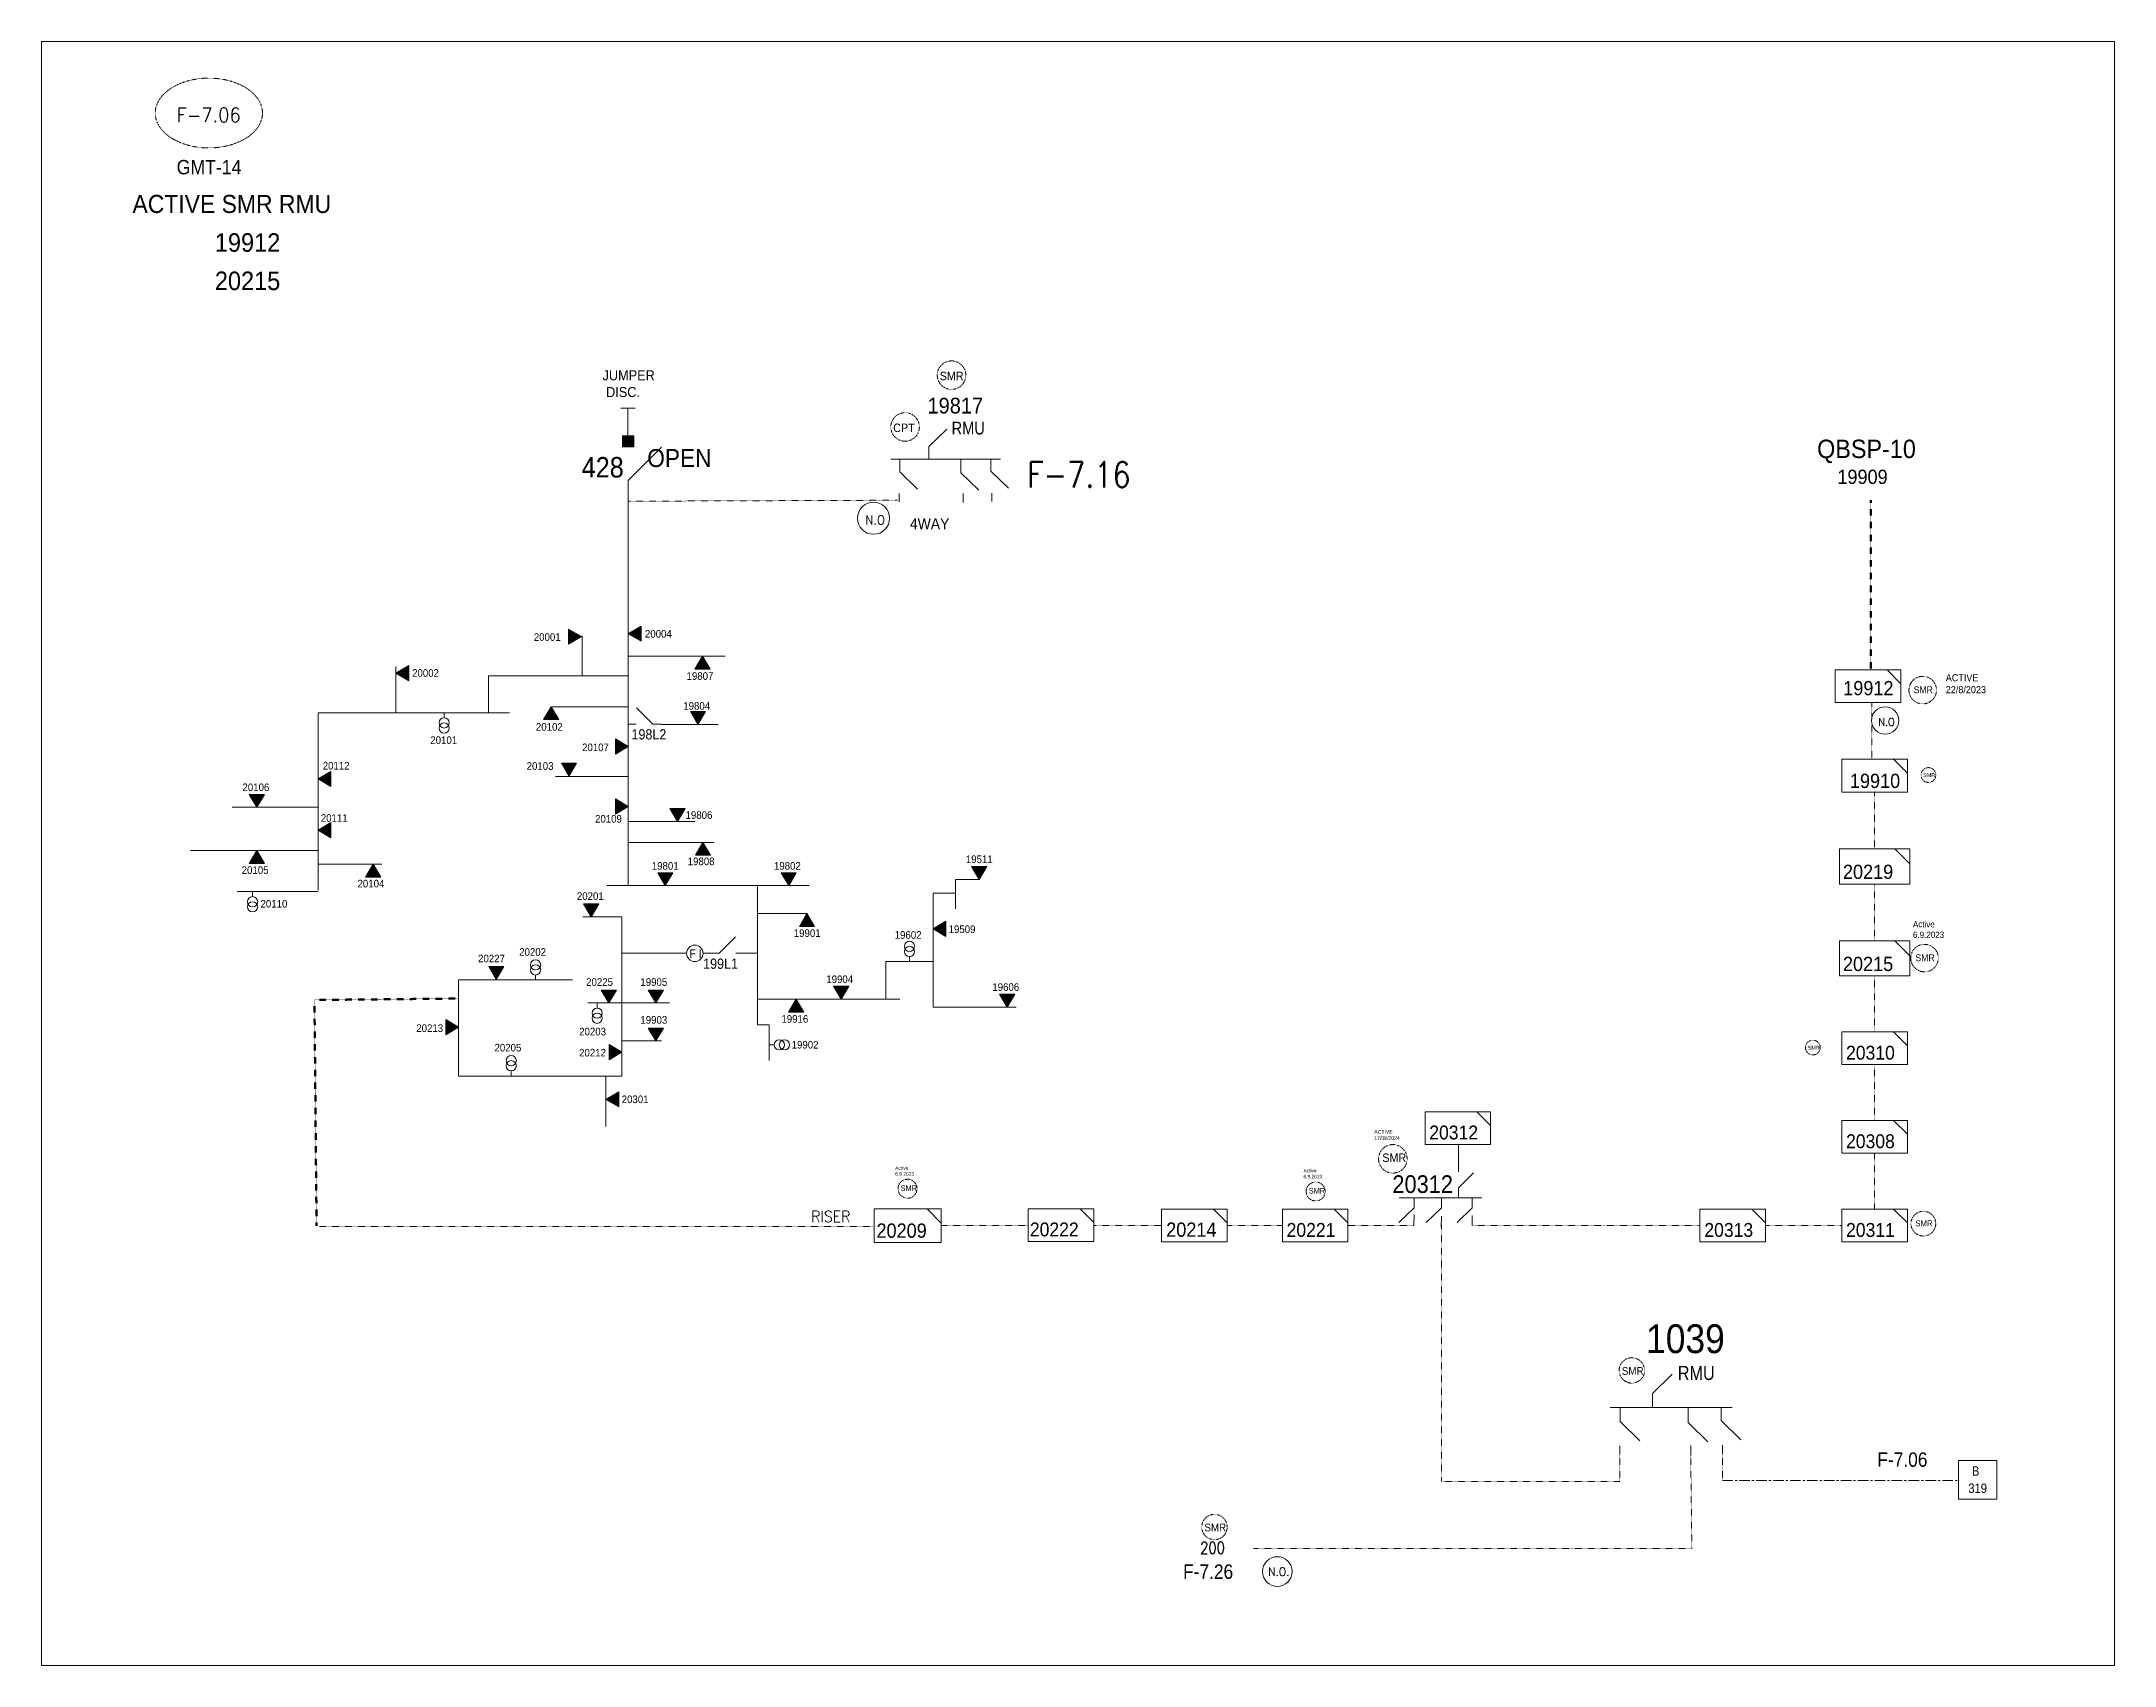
# Model space of a CAD drawing. Header units: metres. Extents: x 65984 to 144644, y -19036 to 23726.
# Drawn here: x 99690 to 100966, y 10498 to 11498 of the extents above; entities that cross this region are included whole.
import ezdxf
from ezdxf.enums import TextEntityAlignment as Align

# ---------------------------------------------------------------- set-up
doc = ezdxf.new("R2010")
doc.units = ezdxf.units.M
doc.header["$MEASUREMENT"] = 0
doc.linetypes.add('( Center )', pattern=[2, 1.25, -0.25, 0.25, -0.25])
doc.linetypes.add('DGN Style 3', pattern=[0.013877, 0, -0.013877])
doc.layers.get('0').update_dxf_attribs({"color": 95, "lineweight": 40})
for name, color, linetype, lineweight in [('ABS', 7, 'Continuous', 40), ('ABS NUMBER', 112, 'Continuous', 30), ('d_eos', 111, 'Continuous', 40), ('d_eos no', 121, 'Continuous', 40), ('d_fco text', 95, 'Continuous', 40), ('d_oh branch', 94, 'Continuous', 40), ('d_switch', 95, 'Continuous', 40), ('d_tf', 1, 'Continuous', 40), ('d_tf no', 6, 'Continuous', 40), ('d_tf_200', 1, 'Continuous', 40), ('d_ug cable', 95, 'Continuous', 40), ('d_ug main line', 95, 'Continuous', 40), ('d_unit sub', 7, 'Continuous', 40), ('EARTH FAULT INDICATOR', 95, 'Continuous', 40), ('fedr no', 95, 'Continuous', 40), ('GRID STATION  04', 7, 'Continuous', 40), ('Level 37', 7, 'Continuous', 0), ('O H MAIN FEEDER', 4, 'Continuous', 100), ('SW N O', 114, 'Continuous', 30)]:
    doc.layers.add(name, color=color, linetype=linetype, lineweight=lineweight)
doc.styles.add('NASKHF', font='naskhf.shx', dxfattribs={"height": 8})
doc.styles.add('Style-Andalus', font='andlso.ttf')
doc.styles.add('Style-Arial', font='arial.ttf')
doc.styles.add('Style-msdefault', font='msdefault.shx')
doc.styles.add('Style-STANDARD', font='STANDARD.shx')

# ---------------------------------------------------------------- blocks, each defined once
blk = doc.blocks.new('*U3669')
at = {"layer": 'd_eos', "color": 2, "linetype": 'Continuous', "lineweight": 13, "ltscale": 1.108243}
for p, q in [((7.8, 28.1), (19.6, 40.2)), ((-0.3, -40.2), (-0.3, 34.8)), ((-0.3, 28.1), (7.8, 28.1)), ((9, 7.7), (20.8, 19.9)), ((-0.3, 7.7), (9, 7.7)), ((-9, -14.1), (-20.8, -2)), ((-0.3, -14.1), (-9, -14.1)), ((8.4, -34.1), (20.2, -21.9)), ((-0.3, -34.1), (8.4, -34.1))]:
    blk.add_line(p, q, dxfattribs=at)
blk = doc.blocks.new('*U1014')
at = {"layer": 'd_unit sub', "color": 2, "linetype": 'Continuous', "lineweight": 13}
for p, q in [((-9.2, 4.61), (9.19, 4.61)), ((-9.2, -4.58), (-9.2, 4.61)), ((9.19, 0.73), (5.31, 4.61)), ((5.97, 4.61), (9.19, 4.61)), ((9.19, 4.61), (9.19, 1.4)), ((9.19, 4.61), (9.19, -4.58)), ((9.19, -4.58), (-9.2, -4.58))]:
    blk.add_line(p, q, dxfattribs=at)
blk = doc.blocks.new('*U2445')
at = {"layer": 'd_unit sub', "color": 2, "linetype": 'Continuous', "lineweight": 13}
for p, q in [((-9.2, 4.59), (9.19, 4.59)), ((-9.2, -4.6), (-9.2, 4.59)), ((9.19, 0.71), (5.31, 4.59)), ((5.97, 4.59), (9.19, 4.59)), ((9.19, 4.59), (9.19, 1.38)), ((9.19, 4.59), (9.19, -4.6)), ((9.19, -4.6), (-9.2, -4.6))]:
    blk.add_line(p, q, dxfattribs=at)
at = {"layer": 'd_unit sub', "color": 2, "linetype": 'Continuous', "lineweight": 13, "flags": 128}
blk.add_lwpolyline([(9.19, 0.71), (9.19, 4.59), (5.31, 4.59)], close=True, dxfattribs=at)
blk = doc.blocks.new('*U3306')
at = {"layer": 'd_unit sub', "color": 191, "linetype": 'Continuous', "lineweight": 13}
for p, q in [((-9.2, 4.59), (9.19, 4.59)), ((-9.2, -4.6), (-9.2, 4.59)), ((9.19, 0.71), (5.31, 4.59)), ((5.97, 4.59), (9.19, 4.59)), ((9.19, 4.59), (9.19, 1.38)), ((9.19, 4.59), (9.19, -4.6)), ((9.19, -4.6), (-9.2, -4.6))]:
    blk.add_line(p, q, dxfattribs=at)
at = {"layer": 'd_unit sub', "color": 191, "linetype": 'Continuous', "lineweight": 13, "flags": 128}
blk.add_lwpolyline([(9.19, 0.71), (9.19, 4.59), (5.31, 4.59)], close=True, dxfattribs=at)
blk = doc.blocks.new('*U2530')
at = {"layer": 'd_unit sub', "color": 2, "linetype": 'Continuous', "lineweight": 13}
for p, q in [((-9.2, 4.59), (9.19, 4.59)), ((-9.2, -4.6), (-9.2, 4.59)), ((9.19, 0.71), (5.31, 4.59)), ((5.97, 4.59), (9.19, 4.59)), ((9.19, 4.59), (9.19, 1.38)), ((9.19, 4.59), (9.19, -4.6)), ((9.19, -4.6), (-9.2, -4.6))]:
    blk.add_line(p, q, dxfattribs=at)
at = {"layer": 'd_unit sub', "color": 2, "linetype": 'Continuous', "lineweight": 13, "flags": 128}
blk.add_lwpolyline([(9.19, 0.71), (9.19, 4.59), (5.31, 4.59)], close=True, dxfattribs=at)
blk = doc.blocks.new('ABS2_1_1')
at = {"color": 0, "linetype": 'ByBlock', "lineweight": -2, "ltscale": 500}
for q in [(-29900, 43500), (0, 0)]:
    blk.add_line((0, 13600), q, dxfattribs=at)
at = {"color": 0, "linetype": 'ByBlock', "lineweight": -2, "ltscale": 500, "flags": 128}
for points in [[(5000, 43600), (-5000, 43600), (-5000, 53600), (5000, 53600)], [(3791, 49653), (3791, 49653), (3791, 49653)]]:
    blk.add_lwpolyline(points, close=True, dxfattribs=at)
at = {"color": 0, "linetype": 'ByBlock', "lineweight": -2, "ltscale": 500}
for points in [[(5000, 43600), (-5000, 43600), (5000, 53600), (-5000, 53600)], [(3791, 49653), (3791, 49653), (3791, 49653)]]:
    blk.add_solid(points, dxfattribs=at)
blk = doc.blocks.new('TFU_112')
at = {"layer": 'd_tf_200', "color": 191, "linetype": 'Continuous', "lineweight": 13}
blk.add_line((0, 10), (0, 0), dxfattribs=at)
for centre in [(0, 30), (0, 20)]:
    blk.add_circle(centre, 10, dxfattribs=at)
blk = doc.blocks.new('TRA1_1590')
at = {"layer": 'd_tf', "color": 191, "linetype": 'Continuous', "lineweight": 13, "ltscale": 0.000468798, "flags": 128}
blk.add_lwpolyline([(10, -17), (0, 0), (-10, -17)], close=True, dxfattribs=at)
at = {"layer": 'd_tf', "color": 191, "linetype": 'Continuous', "lineweight": 13, "ltscale": 0.000468798}
blk.add_solid([(10, -17), (0, 0), (-10, -17)], dxfattribs=at)
blk = doc.blocks.new('TRA1_1589')
at = {"layer": 'd_tf', "color": 191, "linetype": 'Continuous', "lineweight": 13, "ltscale": 0.000468798, "xscale": 1.000046566207833, "yscale": 1.000046566207833, "zscale": 1.000046566207833, "rotation": 180}
blk.add_blockref('TRA1_1590', (0, 0), dxfattribs=at)
blk = doc.blocks.new('*U3985')
at = {"layer": 'ABS', "color": 7, "linetype": 'Continuous', "lineweight": 13, "ltscale": 0.257168}
blk.add_line((-3.4, -5.7), (11.6, -5.7), dxfattribs=at)
at = {"layer": 'ABS', "color": 7, "linetype": 'Continuous', "lineweight": 13, "ltscale": 0.257168, "flags": 128}
blk.add_lwpolyline([(-21.1, -5.7), (-15.1, -5.7), (-3.6, 5.7)], dxfattribs=at)
blk = doc.blocks.new('*U1128')
at = {"layer": 'EARTH FAULT INDICATOR', "color": 191, "linetype": 'Continuous', "lineweight": 13}
blk.add_circle((0, 0.1), 4, dxfattribs=at)
at = {"layer": 'EARTH FAULT INDICATOR', "color": 191, "lineweight": 13, "style": 'Style-Andalus', "width": 0.9}
blk.add_text('F I', height=4.23, dxfattribs=at).set_placement((-2.6, 2.1), align=Align.TOP_LEFT)
blk = doc.blocks.new('TRA1_1592')
at = {"layer": 'd_tf', "color": 191, "linetype": 'Continuous', "lineweight": 13, "ltscale": 0.00046859, "flags": 128}
blk.add_lwpolyline([(10, -17), (0, 0), (-10, -17)], close=True, dxfattribs=at)
at = {"layer": 'd_tf', "color": 191, "linetype": 'Continuous', "lineweight": 13, "ltscale": 0.00046859}
blk.add_solid([(10, -17), (0, 0), (-10, -17)], dxfattribs=at)
blk = doc.blocks.new('TRA1_1591')
at = {"layer": 'd_tf', "color": 191, "linetype": 'Continuous', "lineweight": 13, "ltscale": 0.00046859, "xscale": 1.000046566207834, "yscale": 1.000046566207834, "zscale": 1.000046566207834, "rotation": 180}
blk.add_blockref('TRA1_1592', (0, 0), dxfattribs=at)
blk = doc.blocks.new('*U3988')
at = {"layer": 'ABS', "color": 7, "linetype": 'Continuous', "lineweight": 13, "ltscale": 0.257168}
blk.add_line((-6, -5.7), (-11.6, -5.7), dxfattribs=at)
at = {"layer": 'ABS', "color": 7, "linetype": 'Continuous', "lineweight": 13, "ltscale": 0.257168, "flags": 128}
blk.add_lwpolyline([(11.6, -5.7), (5.6, -5.7), (-5.8, 5.7)], dxfattribs=at)
blk = doc.blocks.new('*U3998')
at = {"layer": 'SW N O', "color": 3, "lineweight": 13, "ltscale": 0.426762}
blk.add_circle((0, 0), 16.8, dxfattribs=at)
at = {"layer": 'SW N O', "color": 3, "lineweight": 13, "insert": (1.7, -1.8), "char_height": 9.6, "attachment_point": 5, "line_spacing_factor": 0.6, "style": 'Style-STANDARD'}
blk.add_mtext('N.O ', dxfattribs=at)
blk = doc.blocks.new('*U893')
at = {"layer": 'SW N O', "color": 3, "lineweight": 13}
blk.add_circle((0, 0), 16.8, dxfattribs=at)
at = {"layer": 'SW N O', "color": 3, "lineweight": 13, "style": 'Style-STANDARD'}
blk.add_text('N.O.', height=9.6, dxfattribs=at).set_placement((1.7, -0.2), align=Align.MIDDLE_CENTER)
blk = doc.blocks.new('*U4254')
at = {"layer": 'SW N O', "color": 3, "lineweight": 13, "ltscale": 0.426762}
blk.add_circle((0, 0), 16.8, dxfattribs=at)
at = {"layer": 'SW N O', "color": 3, "lineweight": 13, "insert": (1.7, -1.8), "char_height": 9.6, "attachment_point": 5, "line_spacing_factor": 0.6, "style": 'Style-STANDARD'}
blk.add_mtext('N.O ', dxfattribs=at)

msp = doc.modelspace()

# ---------------------------------------------------------------- linework, layer by layer
at = {"layer": 'd_eos', "color": 2, "linetype": 'Continuous', "lineweight": 13, "ltscale": 0.619382}
for p, q in [((100218, 11220), (100218, 11215)), ((100275, 11220.2), (100274.9, 11215.2))]:
    msp.add_line(p, q, dxfattribs=at)
at = {"layer": 'd_eos', "color": 2, "linetype": 'Continuous', "lineweight": 13, "ltscale": 0.688202}
for p, q in [((100257.4, 11220), (100257.3, 11214.6)), ((100724.6, 10634.1), (100724.6, 10628.6))]:
    msp.add_line(p, q, dxfattribs=at)
at = {"layer": 'd_eos', "color": 7, "linetype": 'Continuous', "lineweight": 13, "ltscale": 0.849632}
msp.add_line((100562.2, 10802.5), (100562.2, 10819.2), dxfattribs=at)
at = {"layer": 'd_eos', "color": 2, "linetype": 'Continuous', "lineweight": 13, "ltscale": 0.849632}
for p, q in [((100562.2, 10792.6), (100571.5, 10801.7)), ((100525.7, 10786.4), (100576.6, 10786.4)), ((100534.9, 10786.4), (100534.9, 10780.2)), ((100551.7, 10786.4), (100551.7, 10780.2)), ((100562.2, 10786.4), (100562.2, 10792.6)), ((100570.6, 10786.4), (100570.6, 10780.2)), ((100534.9, 10780.2), (100525.5, 10771.2)), ((100534.9, 10776.2), (100534.8, 10769.4)), ((100551.7, 10780.2), (100542.3, 10771.2)), ((100551.7, 10775.1), (100551.6, 10768.4)), ((100570.6, 10780.3), (100561.3, 10771.2)), ((100570.6, 10775.6), (100570.6, 10769.4))]:
    msp.add_line(p, q, dxfattribs=at)
at = {"layer": 'd_eos', "color": 7, "linetype": 'Continuous', "lineweight": 13, "ltscale": 0.688202}
msp.add_line((100661.4, 10633.8), (100661.4, 10628.3), dxfattribs=at)
at = {"layer": 'd_eos', "color": 7, "linetype": 'Continuous', "lineweight": 13, "ltscale": 0.764669}
msp.add_line((100705.1, 10633.9), (100705.1, 10627.8), dxfattribs=at)
at = {"layer": 'd_oh branch', "color": 191, "linetype": 'Continuous', "lineweight": 13}
for p, q in [((100055.4, 11272.6), (100046.7, 11272.6)), ((100051, 11256), (100051, 11272.4)), ((100051.2, 10978.6), (100051.2, 11218.8)), ((100022.8, 11107.8), (100022.8, 11132.4)), ((99908.2, 11113.5), (99908.2, 11085.1)), ((100110.8, 11119.9), (100051.2, 11119.9)), ((100051.2, 11107.8), (99965.2, 11107.8)), ((99965.2, 11107.8), (99965.2, 11085.1)), ((100051.2, 11088.8), (100003.8, 11088.8)), ((99860.3, 11085.1), (99860.3, 10975.8)), ((99978.2, 11085.1), (99860.3, 11085.1)), ((100071.5, 11077.9), (100106.6, 11077.9)), ((100051.2, 11045.9), (100006.5, 11045.9)), ((99807.4, 11026.9), (99860.3, 11026.9)), ((100092.4, 11018.1), (100051.2, 11018.1)), ((99781.9, 11000.2), (99860.3, 11000.2)), ((100104.2, 11005.2), (100051.2, 11005.2)), ((99860.3, 10991.8), (99899.5, 10991.8)), ((99810.5, 10975), (99860.3, 10975)), ((100038, 10978.6), (100162.5, 10978.6)), ((100130.8, 10978.6), (100130.8, 10893)), ((100238.8, 10973.9), (100238.8, 10903.8)), ((100238.8, 10973.9), (100252.7, 10973.9)), ((100252.7, 10982.4), (100267.1, 10982.4)), ((100252.7, 10964.3), (100252.7, 10982.4)), ((100130.8, 10961.4), (100161.1, 10961.4)), ((100047.3, 10937), (100087.2, 10937)), ((100097.2, 10937), (100102, 10937)), ((100209.8, 10931.8), (100209.8, 10908.8)), ((100209.8, 10931.8), (100238.8, 10931.8)), ((100016.9, 10920.6), (99946.8, 10920.6)), ((99946.8, 10920.6), (99946.8, 10861.4)), ((100076.6, 10906.4), (100026.3, 10906.4)), ((100130.8, 10908.8), (100218.3, 10908.8)), ((100238.8, 10903.8), (100289.9, 10903.8)), ((100130.8, 10893), (100137.9, 10893)), ((100137.9, 10871), (100137.9, 10893)), ((100047.3, 10883), (100071.6, 10883)), ((100037.5, 10861.4), (100037.5, 10830.3))]:
    msp.add_line(p, q, dxfattribs=at)
at = {"layer": 'd_oh branch', "color": 191, "linetype": 'Continuous', "lineweight": 13, "flags": 128}
msp.add_lwpolyline([(99946.8, 10861.4), (100047.3, 10861.4), (100047.3, 10956.6), (100047.3, 10959.5), (100023.3, 10959.5)], dxfattribs=at)
at = {"layer": 'd_ug cable', "color": 191, "linetype": 'DGN Style 3', "lineweight": 13}
for p, q in [((100816.5, 11056.8), (100816.5, 11091.3)), ((100818.3, 11001.2), (100818.3, 11036.2)), ((100818.3, 10944.6), (100818.3, 10979.6)), ((100818.3, 10888.6), (100818.3, 10923)), ((100818.3, 10834), (100818.3, 10868.4)), ((100818.3, 10779.5), (100818.3, 10813.8)), ((100661.4, 10611.9), (100661.4, 10631.1)), ((100724.6, 10612.3), (100724.6, 10628.7))]:
    msp.add_line(p, q, dxfattribs=at)
at = {"layer": 'd_ug cable', "color": 191, "linetype": 'DGN Style 3', "lineweight": 100}
for p, q in [((99858.1, 10908.2), (99946.8, 10909.1)), ((99858.1, 10908.1), (99859.4, 10769.2))]:
    msp.add_line(p, q, dxfattribs=at)
at = {"layer": 'd_ug cable', "color": 191, "linetype": 'DGN Style 3', "lineweight": 13, "flags": 128}
for points in [[(100051.2, 11215.3), (100216.9, 11215.9)], [(99861.1, 10768.8), (100202.2, 10768.8)], [(100243.9, 10769.4), (100297.4, 10769.4)], [(100337.8, 10769.4), (100379.5, 10769.4)], [(100419.9, 10769.4), (100453.8, 10769.4)], [(100494.2, 10769.4), (100534.8, 10769.4)], [(100551.7, 10769.7), (100551.7, 10611.7), (100661.4, 10611.7), (100661.4, 10611.7)], [(100570.6, 10769.4), (100710.8, 10769.4)], [(100751.2, 10769.4), (100798.1, 10769.4)], [(100705.1, 10630.8), (100705.8, 10570.4), (100436, 10570.4)]]:
    msp.add_lwpolyline(points, dxfattribs=at)
at = {"layer": 'd_ug cable', "color": 191, "linetype": 'DGN Style 3', "lineweight": 100, "flags": 128}
msp.add_lwpolyline([(100815.9, 11111.8), (100815.9, 11215.9)], dxfattribs=at)
at = {"layer": 'd_ug cable', "color": 2, "linetype": 'DGN Style 3', "lineweight": 13}
for centre, radius in [((100250.2, 11292.9), 8.78), ((100221.6, 11261), 8.78), ((100847.9, 11099), 8.47), ((100851.4, 11046.7), 4.56), ((100849, 10934), 8.47), ((100780.3, 10878.9), 4.56), ((100521.8, 10810.4), 8.78), ((100223.1, 10792), 5.85), ((100474.3, 10790.3), 5.85), ((100848.3, 10770.5), 7.63)]:
    msp.add_circle(centre, radius, dxfattribs=at)
at = {"layer": 'd_ug cable', "color": 2, "linetype": 'DGN Style 3', "lineweight": 0}
for centre in [(100668.9, 10680.1), (100412, 10583.7)]:
    msp.add_circle(centre, 7.81, dxfattribs=at)
at = {"layer": 'd_ug main line', "color": 191, "linetype": '( Center )', "lineweight": 13, "ltscale": 5.208389, "flags": 128}
msp.add_lwpolyline([(100724.6, 10612.3), (100870.1, 10612.3)], dxfattribs=at)
at = {"layer": 'fedr no', "color": 82, "linetype": 'DGN Style 3', "lineweight": 13, "true_color": 0x1dc70e}
msp.add_ellipse((99793.1, 11454.3), major_axis=(33, 0), ratio=0.651175, dxfattribs=at)
at = {"layer": 'GRID STATION  04', "color": 121, "linetype": 'Continuous', "lineweight": 13, "ltscale": 0.855209, "flags": 128}
msp.add_lwpolyline([(100893.6, 10624.6), (100869.9, 10624.6), (100869.9, 10600.9), (100893.6, 10600.9)], close=True, dxfattribs=at)
at = {"layer": 'O H MAIN FEEDER', "color": 140, "linetype": 'Continuous', "lineweight": 13, "flags": 128}
msp.add_lwpolyline([(99690.1, 11498.4), (100966, 11498.4), (100966, 10498.4), (99690.1, 10498.4)], close=True, dxfattribs=at)

# ---------------------------------------------------------------- block references
at = {"layer": 'ABS', "color": 7, "linetype": 'Continuous', "lineweight": 13, "ltscale": 1.023998, "xscale": 0.0006860797784430386, "yscale": -0.0006860797784430388, "zscale": 0.000454343926153376, "rotation": 180.0000000000002}
msp.add_blockref('ABS2_1_1', (100051.2, 11218.8), dxfattribs=at)
at = {"layer": 'ABS', "color": 7, "linetype": 'Continuous', "lineweight": 13, "ltscale": 0.257168, "xscale": 0.8817984000000001, "yscale": 0.8817984000000001, "zscale": 0.8817984000000001}
for name, p in [('*U3988', (100061.4, 11083)), ('*U3985', (100120.5, 10942))]:
    msp.add_blockref(name, p, dxfattribs=at)
at = {"layer": 'd_eos', "color": 2, "linetype": 'Continuous', "lineweight": 13, "ltscale": 0.997419, "xscale": 0.9, "yscale": 0.9, "zscale": 0.9, "rotation": 270}
msp.add_blockref('*U3669', (100249, 11240.9), dxfattribs=at)
at = {"layer": 'd_eos', "color": 2, "linetype": 'Continuous', "lineweight": 13, "ltscale": 1.108243, "rotation": 270}
msp.add_blockref('*U3669', (100695.8, 10657), dxfattribs=at)
at = {"layer": 'd_tf', "color": 191, "linetype": 'Continuous', "lineweight": 13, "ltscale": 0.000468798, "xscale": 0.46609344, "yscale": 0.46609344, "zscale": 0.46609344}
for p, rotation in [((100022.4, 11131.9), 89.99999999999997), ((100051.2, 11133.7), 269.9999999999999), ((99908.2, 11109.4), 269.9999999999999), ((100096.9, 11119.9), 179.9999999999999), ((100003.8, 11088.8), 180), ((100094.1, 11077.9), 359.9999999999999), ((99860.3, 11044.3), 269.9999999999999), ((99822.6, 11026.9), 359.9999999999999), ((100081.5, 11018.1), 359.9999999999999), ((99860.3, 11012.8), 269.9999999999999), ((99822.6, 11000.2), 180), ((99894.2, 10991.8), 180), ((100074, 10978.6), 359.9999999999999), ((100150, 10978.6), 359.9999999999999), ((100028.4, 10959.5), 359.9999999999999), ((100161.2, 10961.4), 180), ((100238.8, 10952), 269.9999999999999), ((100182.3, 10908.8), 359.9999999999999), ((100284.4, 10903.8), 359.9999999999999), ((100037.5, 10847), 270)]:
    msp.add_blockref('TRA1_1589', p, dxfattribs=dict(at, rotation=rotation))
at = {"layer": 'd_tf', "color": 191, "linetype": 'Continuous', "lineweight": 13, "ltscale": 0.00046859, "xscale": 0.4660934399999999, "yscale": 0.4660934399999999, "zscale": 0.4660934399999999, "rotation": 89.99999999999997}
for p in [(100051.2, 11064.3), (100051.2, 11027.3)]:
    msp.add_blockref('TRA1_1591', p, dxfattribs=at)
at = {"layer": 'd_tf', "color": 191, "linetype": 'Continuous', "lineweight": 13, "ltscale": 0.000468798, "extrusion": (0, 0, -1), "xscale": 0.46609344, "yscale": 0.46609344, "zscale": 0.46609344}
msp.add_blockref('TRA1_1589', (-100014.7, 11046), dxfattribs=at)
for p, rotation in [((-100097.2, 11005.2), 180.0000000000001), ((-100267.2, 10982.4), 359.9999999999999), ((-99970, 10920.8), 2.541932889160717e-11), ((-100039.3, 10906.4), 2.541932889160717e-11), ((-100068.2, 10906.4), 2.541932889160717e-11), ((-99946.8, 10891.5), 269.9999999999999), ((-100154.6, 10908.7), 180), ((-100068.2, 10883), 2.541932889160717e-11), ((-100047.3, 10876.1), 269.9999999999999)]:
    msp.add_blockref('TRA1_1589', p, dxfattribs=dict(at, rotation=rotation))
at = {"layer": 'd_tf_200', "color": 191, "linetype": 'Continuous', "lineweight": 13, "xscale": 0.314928, "yscale": 0.314928, "zscale": 0.314928}
for p, rotation in [((99937.9, 11085.1), 179.9999999999999), ((99820, 10975), 180), ((100224.3, 10931.8), 359.9999999999999), ((100032.1, 10906.4), 179.9999999999999), ((100137.9, 10880.6), 269.9999999999999)]:
    msp.add_blockref('TFU_112', p, dxfattribs=dict(at, rotation=rotation))
at = {"layer": 'd_tf_200', "color": 191, "linetype": 'Continuous', "lineweight": 13, "extrusion": (0, 0, -1), "xscale": 0.314928, "yscale": 0.314928, "zscale": 0.314928}
msp.add_blockref('TFU_112', (-99994.2, 10920.4), dxfattribs=at)
at = {"layer": 'd_tf_200', "color": 191, "linetype": 'Continuous', "lineweight": 13, "extrusion": (0, 0, -1), "xscale": 0.314928, "yscale": 0.314928, "zscale": 0.314928, "rotation": 359.9999999999999}
msp.add_blockref('TFU_112', (-99979.2, 10861.4), dxfattribs=at)
at = {"layer": 'd_unit sub', "color": 2, "linetype": 'Continuous', "lineweight": 13}
for name, p, xscale, yscale, zscale in [('*U2445', (100814.3, 11101.4), 2.195249300321001, 2.195249300321001, 2.195249300321001), ('*U1014', (100818.3, 11046.3), 2.195249300321001, 2.195249300321001, 2.195249300321001), ('*U2445', (100818.3, 10933.8), 2.351298454409044, 2.351298454409044, 2.351298454409044), ('*U2445', (100818.3, 10878.5), 2.195249300321001, 2.195249300321001, 2.195249300321001), ('*U2530', (100561.8, 10829.3), 2.195249300321001, 2.195249300321001, 2.195249300321001), ('*U1014', (100223.2, 10769.2), 2.249225703033676, 2.249225703033676, 2.249225703033676), ('*U2445', (100474, 10769.4), 2.195249300321001, 2.195249300321001, 2.195249300321001), ('*U2445', (100818.3, 10769.4), 2.195249300321001, 2.195249300321001, 2.195249300321001)]:
    msp.add_blockref(name, p, dxfattribs=dict(at, xscale=xscale, yscale=yscale, zscale=zscale))
at = {"layer": 'd_unit sub', "color": 191, "linetype": 'Continuous', "lineweight": 13}
for p, xscale, yscale, zscale in [((100818.3, 10990.4), 2.351298454409044, 2.351298454409044, 2.351298454409044), ((100818.3, 10824), 2.195249300321001, 2.195249300321001, 2.195249300321001), ((100317.6, 10769.6), 2.195249300321001, 2.195249300321001, 2.195249300321001), ((100399.7, 10769.4), 2.195249300321001, 2.195249300321001, 2.195249300321001), ((100731, 10769.4), 2.195249300321001, 2.195249300321001, 2.195249300321001)]:
    msp.add_blockref('*U3306', p, dxfattribs=dict(at, xscale=xscale, yscale=yscale, zscale=zscale))
at = {"layer": 'EARTH FAULT INDICATOR', "color": 191, "linetype": 'Continuous', "lineweight": 13, "xscale": 1.259712, "yscale": 1.259712, "zscale": 1.259712}
msp.add_blockref('*U1128', (100092.2, 10936.8), dxfattribs=at)
at = {"layer": 'SW N O', "color": 3, "lineweight": 13}
for name, p, xscale, yscale, zscale in [('*U3998', (100202.2, 11204.8), 0.5875062275786055, 0.5875062275786055, 0.5875062275786055), ('*U4254', (100824.8, 11080.3), 0.500300341422798, 0.500300341422798, 0.500300341422798), ('*U893', (100450.7, 10556.3), 0.54431001432774, 0.54431001432774, 0.54431001432774)]:
    msp.add_blockref(name, p, dxfattribs=dict(at, xscale=xscale, yscale=yscale, zscale=zscale))

# ---------------------------------------------------------------- texts
at = {"layer": 'ABS NUMBER', "color": 7, "lineweight": 13, "style": 'Style-Arial', "width": 0.88}
msp.add_text('428', height=12.6, dxfattribs=at).set_placement((100022.6, 11242.5), align=Align.TOP_LEFT)
at = {"layer": 'd_eos', "color": 2, "linetype": 'Continuous', "lineweight": 13, "ltscale": 0.564837, "style": 'Style-STANDARD', "width": 0.909091}
msp.add_text('200', height=7.2, dxfattribs=at).set_placement((100410.8, 10570.9), align=Align.MIDDLE_CENTER)
at = {"layer": 'd_eos no', "color": 7, "linetype": 'Continuous', "lineweight": 13, "style": 'Style-Arial', "width": 0.88}
msp.add_text('GMT-14', height=8.84, dxfattribs=at).set_placement((99773.3, 11425.4), align=Align.TOP_LEFT)
at = {"layer": 'd_eos no', "color": 2, "linetype": 'Continuous', "lineweight": 13, "style": 'Style-Arial', "width": 0.88}
for s, height, p in [('20312', 10.91, (100558.8, 10800.3)), ('1039', 17.72, (100726.1, 10708.5))]:
    msp.add_text(s, height=height, dxfattribs=at).set_placement(p, align=Align.TOP_RIGHT)
at = {"layer": 'd_fco text', "color": 7, "linetype": 'Continuous', "lineweight": 13, "ltscale": 0.81, "style": 'Style-msdefault', "width": 0.916667}
for s, p in [('198L2', (100053.2, 11074.9)), ('199L1', (100097.3, 10933.7))]:
    msp.add_text(s, height=6.3, dxfattribs=at).set_placement(p, align=Align.TOP_LEFT)
at = {"layer": 'd_switch', "color": 2, "linetype": 'Continuous', "lineweight": 13, "style": 'Style-msdefault', "width": 0.9}
msp.add_text('F-7.06', height=8.86, dxfattribs=at).set_placement((100820, 10620.8))
at = {"layer": 'd_switch', "color": 55, "linetype": 'Continuous', "lineweight": 13, "style": 'Style-msdefault', "width": 0.9}
msp.add_text('F-7.26', height=8.86, dxfattribs=at).set_placement((100392.7, 10551.8))
at = {"layer": 'd_tf no', "color": 121, "linetype": 'Continuous', "lineweight": 13, "style": 'Style-msdefault', "width": 0.947368}
for s, height, p in [('ACTIVE SMR RMU', 11.136, (99746.1, 11403.9)), ('19912', 11.43, (99796.8, 11380.3)), ('20215', 11.43, (99796.8, 11356.7)), ('19912', 8.78, (100799, 11104.6)), ('20209', 8.78, (100204, 10770.6)), ('20221', 8.53, (100456.4, 10770.9))]:
    msp.add_text(s, height=height, dxfattribs=at).set_placement(p, align=Align.TOP_LEFT)
at = {"layer": 'd_tf no', "color": 1, "linetype": 'Continuous', "lineweight": 13, "style": 'Style-msdefault'}
for s, height, width, p in [('SMR', 5.23, 0.947368, (100242.9, 11295)), ('CPT', 5.23, 0.947368, (100214.3, 11263.1)), ('SMR', 4.21, 0.947368, (100842.3, 11101.3)), ('SMR', 4.21, 0.947368, (100843.4, 10936.3)), ('SMR', 5.23, 0.947368, (100515.3, 10813.7)), ('SMR', 3.49, 0.947368, (100218.8, 10794.1)), ('SMR', 3.49, 0.947368, (100470, 10792.5)), ('SMR', 3.79, 0.947368, (100843.3, 10772.6)), ('SMR', 4.77, 0.945946, (100662.7, 10682.2)), ('SMR', 4.77, 0.945946, (100405.8, 10585.8))]:
    msp.add_text(s, height=height, dxfattribs=dict(at, width=width)).set_placement(p, align=Align.TOP_LEFT)
at = {"layer": 'd_tf no', "color": 2, "linetype": 'Continuous', "lineweight": 13, "style": 'Style-msdefault', "width": 0.947368}
for s, height, p in [('19817', 9.71, (100235.4, 11279)), ('4WAY', 6.75, (100224.6, 11204.8)), ('19910', 8.78, (100803.1, 11047.5)), ('20215', 8.78, (100798.8, 10934.8)), ('20310', 8.53, (100800.7, 10880)), ('20312', 8.53, (100544.2, 10830.9)), ('20311', 8.53, (100800.7, 10770.9))]:
    msp.add_text(s, height=height, dxfattribs=at).set_placement(p, align=Align.TOP_LEFT)
at = {"layer": 'd_tf no', "color": 55, "linetype": 'Continuous', "lineweight": 13, "style": 'Style-msdefault', "width": 0.947368}
msp.add_text('QBSP-10', height=11.36, dxfattribs=at).set_placement((100782.9, 11253.2), align=Align.TOP_LEFT)
at = {"layer": 'd_tf no', "color": 140, "linetype": 'Continuous', "lineweight": 13, "style": 'Style-msdefault', "width": 0.947368}
msp.add_text('OPEN', height=11.02, dxfattribs=at).set_placement((100062.9, 11247.4), align=Align.TOP_LEFT)
at = {"layer": 'd_tf no', "color": 7, "linetype": 'Continuous', "lineweight": 13, "style": 'Style-msdefault', "width": 0.947368}
msp.add_text('19909', height=8.78, dxfattribs=at).set_placement((100795.4, 11234.7), align=Align.TOP_LEFT)
at = {"layer": 'd_tf no', "color": 191, "linetype": 'Continuous', "lineweight": 13, "style": 'Style-msdefault', "width": 0.947368}
for s, height, p in [('20001', 4.69, (99993.1, 11134)), ('20004', 4.69, (100061.5, 11136)), ('20002', 4.69, (99918.2, 11111.9)), ('19807', 4.69, (100087.1, 11110)), ('19804', 4.69, (100085.1, 11091.6)), ('20102', 4.69, (99994.4, 11078.7)), ('20101', 4.69, (99929.4, 11070.5)), ('20107', 4.69, (100022.8, 11066.1)), ('20112', 4.69, (99863.2, 11054.8)), ('20103', 4.69, (99988.7, 11054.6)), ('20106', 4.69, (99813.8, 11041.5)), ('19806', 4.69, (100086.5, 11024.4)), ('20111', 4.69, (99862, 11022.6)), ('20109', 4.69, (100030.8, 11022.1)), ('20105', 4.69, (99813.3, 10990.5)), ('19801', 4.69, (100065.7, 10993.1)), ('19808', 4.69, (100087.8, 10995.9)), ('19802', 4.69, (100140.9, 10993.1)), ('20104', 4.69, (99884.6, 10982.2)), ('20201', 4.69, (100019.6, 10974.5)), ('20110', 4.69, (99824.9, 10969.8)), ('19901', 4.69, (100153.1, 10951.7)), ('19602', 4.69, (100215.2, 10950.6)), ('19509', 4.69, (100248.4, 10954.1)), ('20227', 4.69, (99958.8, 10936.1)), ('20202', 4.69, (99984.1, 10940.1)), ('20225', 4.69, (100025.3, 10921.6)), ('19905', 4.69, (100058.7, 10921.6)), ('19904', 4.69, (100173.1, 10923.3)), ('19606', 4.69, (100275.3, 10918.5)), ('19903', 4.69, (100058.7, 10898.3)), ('20203', 4.69, (100021, 10891.1)), ('19902', 4.69, (100151.8, 10883)), ('20301', 4.69, (100047.2, 10849.4)), ('20308', 8.53, (100800.7, 10825.5)), ('20222', 8.53, (100298.4, 10771.2)), ('20214', 8.78, (100382.3, 10771.2)), ('20313', 8.53, (100713.5, 10770.9))]:
    msp.add_text(s, height=height, dxfattribs=at).set_placement(p, align=Align.TOP_LEFT)
at = {"layer": 'd_tf no', "color": 1, "linetype": 'Continuous', "lineweight": 40, "style": 'Style-msdefault', "width": 0.945946}
for p in [(100848.2, 11047.9), (100777.1, 10880)]:
    msp.add_text('SMR', height=2.43, dxfattribs=at).set_placement(p, align=Align.TOP_LEFT)
at = {"layer": 'd_tf no', "color": 191, "linetype": 'Continuous', "lineweight": 13, "style": 'Style-msdefault', "width": 0.947368}
for s, p in [('19511', (100259, 10992.5)), ('19916', (100145.5, 10894.2)), ('20205', (99968.9, 10876.5))]:
    msp.add_text(s, height=4.69, dxfattribs=at).set_placement(p)
for s, p in [('20213', (99937.3, 10893.2)), ('20212', (100037.5, 10878.1))]:
    msp.add_text(s, height=4.69, dxfattribs=at).set_placement(p, align=Align.TOP_RIGHT)
at = {"layer": 'd_tf no', "color": 1, "linetype": 'Continuous', "lineweight": 13, "insert": (100035.4, 11295.9), "char_height": 6.176, "attachment_point": 1, "style": 'NASKHF'}
msp.add_mtext('\\Fmsdefault;\\H1x;\\W0.947368;JUMPER \\P DISC.', dxfattribs=at)
at = {"layer": 'd_tf no', "color": 121, "linetype": 'Continuous', "lineweight": 13, "insert": (100862.1, 11108.8), "char_height": 4.39, "attachment_point": 1, "style": 'NASKHF'}
msp.add_mtext('\\Fmsdefault;\\H1x;\\W0.947368;ACTIVE\\P22/8/2023', dxfattribs=at)
at = {"layer": 'd_tf no', "color": 191, "linetype": 'Continuous', "lineweight": 13, "insert": (100798.8, 10991.5), "char_height": 8.781, "attachment_point": 1, "style": 'NASKHF'}
msp.add_mtext('\\Fmsdefault;\\H1x;\\W0.947368;20219\\P', dxfattribs=at)
at = {"layer": 'd_tf no', "color": 121, "linetype": 'Continuous', "lineweight": 40, "attachment_point": 1, "style": 'NASKHF'}
for s, insert, char_height in [('\\Fmsdefault;\\H1x;\\W0.945946;Active\\P6.9.2023', (100841.9, 10956.8), 3.898), ('\\Fmsdefault;\\H1x;\\W0.945946;ACTIVE\\P17/08/2024', (100510.4, 10828.1), 2.273), ('\\Fmsdefault;\\H1x;\\W0.945946;Active\\P6.9.2023', (100215.5, 10805.8), 2.172), ('\\Fmsdefault;\\H1x;\\W0.945946;Active\\P6.9.2023', (100466.8, 10804.2), 2.172)]:
    msp.add_mtext(s, dxfattribs=dict(at, insert=insert, char_height=char_height))
at = {"layer": 'fedr no', "color": 55, "linetype": 'Continuous', "lineweight": 13, "style": 'Style-STANDARD', "width": 0.909091}
msp.add_text('F-7.16', height=15.72, dxfattribs=at).set_placement((100328.6, 11231.7), align=Align.MIDDLE_CENTER)
at = {"layer": 'fedr no', "color": 6, "linetype": 'Continuous', "lineweight": 13, "insert": (99793, 11453.1), "char_height": 8.85, "attachment_point": 5, "style": 'Style-STANDARD'}
msp.add_mtext('F-7.06', dxfattribs=at)
at = {"layer": 'fedr no', "color": 55, "linetype": 'Continuous', "lineweight": 40, "insert": (100175.9, 10774.9), "char_height": 6.94, "attachment_point": 5, "style": 'Style-STANDARD'}
msp.add_mtext('RISER', dxfattribs=at)
at = {"layer": 'GRID STATION  04', "color": 121, "linetype": 'Continuous', "lineweight": 13, "style": 'Style-msdefault', "width": 0.888889}
for s, p in [('B', (100882.8, 10621.1)), ('319', (100887.5, 10610.5))]:
    msp.add_text(s, height=5.81, dxfattribs=at).set_placement(p, align=Align.TOP_RIGHT)
at = {"layer": 'Level 37', "color": 2, "linetype": 'Continuous', "lineweight": 13, "ltscale": 0.9, "style": 'Style-msdefault', "width": 0.86}
msp.add_text('RMU', height=7.81, rotation=0.0004, dxfattribs=at).set_placement((100270.7, 11264.2), align=Align.TOP_RIGHT)
at = {"layer": 'Level 37', "color": 2, "linetype": 'Continuous', "lineweight": 13, "style": 'Style-msdefault', "width": 0.86}
msp.add_text('RMU', height=8.68, rotation=0.0004, dxfattribs=at).set_placement((100719.9, 10682.9), align=Align.TOP_RIGHT)

doc.saveas('drawing.dxf')
